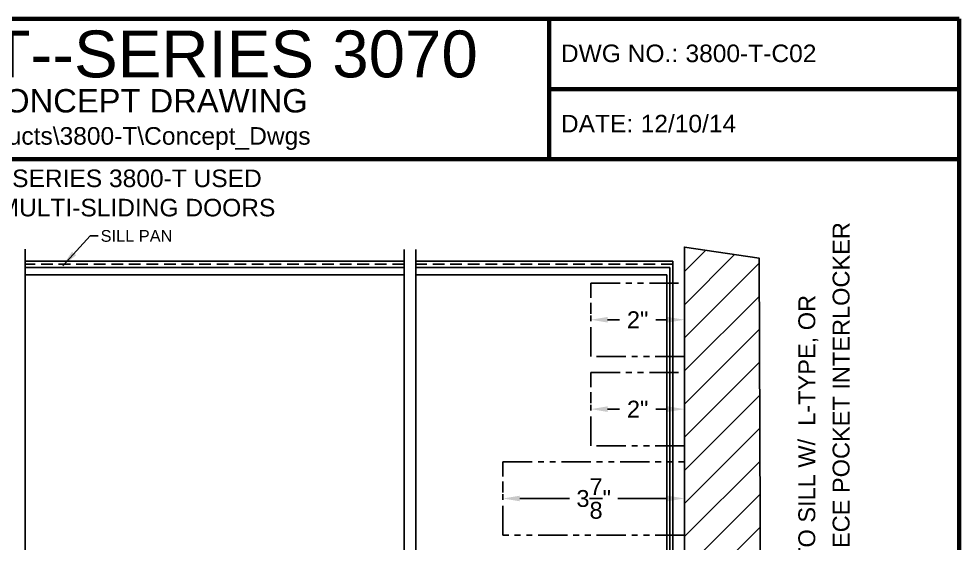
# Model space of a CAD drawing. Extents: x 9.5 to 51.5, y 29.9 to 61.9.
# Drawn here: x 31.4 to 51.48, y 50.66 to 61.85 of the extents above; entities that cross this region are included whole.
import ezdxf
from ezdxf.enums import TextEntityAlignment as Align

# ---------------------------------------------------------------- set-up
doc = ezdxf.new("R2010")
doc.units = 0
doc.header["$MEASUREMENT"] = 0
doc.linetypes.add('HIDDEN', pattern=[0.375, 0.25, -0.125])
doc.linetypes.add('PHANTOM2', pattern=[1.25, 0.625, -0.125, 0.125, -0.125, 0.125, -0.125])
doc.layers.get('0').update_dxf_attribs({"linetype": 'CONTINUOUS'})
doc.layers.get('DEFPOINTS').update_dxf_attribs({"linetype": 'CONTINUOUS'})
for name, color, linetype in [('BREAK', 6, 'CONTINUOUS'), ('FRAME', 1, 'CONTINUOUS'), ('INSTALLER NOTE', 7, 'CONTINUOUS'), ('MISC', 9, 'CONTINUOUS'), ('SILL-PAN', 7, 'CONTINUOUS'), ('TEXT', 7, 'CONTINUOUS'), ('TRACK', 1, 'CONTINUOUS')]:
    doc.layers.add(name, color=color, linetype=linetype)
doc.styles.get("Standard").update_dxf_attribs({"font": 'arial.ttf'})
doc.dimstyles.new('QUARTER', dxfattribs={"dimscale": 2, "dimtxt": 0.18, "dimasz": 0.18, "dimexe": 0.18, "dimexo": 0.0625, "dimgap": 0.09, "dimtad": 0, "dimdec": 4, "dimzin": 0, "dimdsep": 46, "dimlunit": 4, "dimtxsty": 'Standard', "dimcen": 0.09, "dimadec": 0, "dimazin": 0, "dimtfac": 1, "dimtdec": 4, "dimtofl": 0, "dimtmove": 0, "dimatfit": 3, "dimfxl": 0, "dimtolj": 1, "dimtzin": 0, "dimarcsym": 0})

# ---------------------------------------------------------------- blocks, each defined once
blk = doc.blocks.new('*D26')
at = {"color": 0, "lineweight": -2}
for p, q in [((48.467, 49.121), (48.467, 49.481)), ((45.364, 48.761), (48.827, 48.761)), ((45.489, 48.379), (48.827, 48.379)), ((48.467, 48.019), (48.467, 47.659))]:
    blk.add_line(p, q, dxfattribs=at)
at = {"color": 0}
for points in [[(48.407, 49.121), (48.527, 49.121), (48.467, 48.761)], [(48.407, 48.019), (48.527, 48.019), (48.467, 48.379)]]:
    blk.add_solid(points, dxfattribs=at)
at = {"layer": 'DEFPOINTS', "color": 0}
for p in [(45.239, 48.761), (48.467, 48.761), (45.364, 48.379)]:
    blk.add_point(p, dxfattribs=at)
at = {"color": 0, "insert": (48.467, 49.661), "char_height": 0.36, "attachment_point": 4, "rotation": 90}
blk.add_mtext('\\A1;{\\H1.000000x;\\S3/8;}" TO SILL W/  L-TYPE, OR \\P2 PIECE POCKET INTERLOCKER', dxfattribs=at)
blk = doc.blocks.new('*D28')
at = {"color": 0, "lineweight": -2}
for p, q in [((41.739, 51.738), (41.739, 51.973)), ((45.614, 51.738), (45.614, 51.973)), ((42.099, 51.613), (43.159, 51.613)), ((45.254, 51.613), (44.194, 51.613))]:
    blk.add_line(p, q, dxfattribs=at)
at = {"color": 0}
for points in [[(42.099, 51.673), (42.099, 51.553), (41.739, 51.613)], [(45.254, 51.673), (45.254, 51.553), (45.614, 51.613)]]:
    blk.add_solid(points, dxfattribs=at)
at = {"layer": 'DEFPOINTS', "color": 0}
for p in [(41.739, 51.613), (45.614, 51.613), (45.614, 51.613)]:
    blk.add_point(p, dxfattribs=at)
at = {"color": 0, "insert": (43.676, 51.613), "char_height": 0.36, "attachment_point": 5}
blk.add_mtext('\\A1;3{\\H1.000000x;\\S7/8;}"', dxfattribs=at)
blk = doc.blocks.new('*D29')
at = {"color": 0, "lineweight": -2}
for p, q in [((43.614, 53.646), (43.614, 53.881)), ((45.614, 53.646), (45.614, 53.881)), ((43.974, 53.521), (44.224, 53.521)), ((45.254, 53.521), (45.004, 53.521))]:
    blk.add_line(p, q, dxfattribs=at)
at = {"color": 0}
for points in [[(43.974, 53.581), (43.974, 53.461), (43.614, 53.521)], [(45.254, 53.581), (45.254, 53.461), (45.614, 53.521)]]:
    blk.add_solid(points, dxfattribs=at)
at = {"layer": 'DEFPOINTS', "color": 0}
for p in [(43.614, 53.521), (45.614, 53.521), (45.614, 53.521)]:
    blk.add_point(p, dxfattribs=at)
at = {"color": 0, "insert": (44.614, 53.521), "char_height": 0.36, "attachment_point": 5}
blk.add_mtext('\\A1;2"', dxfattribs=at)
blk = doc.blocks.new('*D30')
at = {"color": 0, "lineweight": -2}
for p, q in [((43.614, 55.554), (43.614, 55.789)), ((45.614, 55.554), (45.614, 55.789)), ((43.974, 55.429), (44.224, 55.429)), ((45.254, 55.429), (45.004, 55.429))]:
    blk.add_line(p, q, dxfattribs=at)
at = {"color": 0}
for points in [[(43.974, 55.489), (43.974, 55.369), (43.614, 55.429)], [(45.254, 55.489), (45.254, 55.369), (45.614, 55.429)]]:
    blk.add_solid(points, dxfattribs=at)
at = {"layer": 'DEFPOINTS', "color": 0}
for p in [(43.614, 55.429), (45.614, 55.429), (45.614, 55.429)]:
    blk.add_point(p, dxfattribs=at)
at = {"color": 0, "insert": (44.614, 55.429), "char_height": 0.36, "attachment_point": 5}
blk.add_mtext('\\A1;2"', dxfattribs=at)
blk = doc.blocks.new('CONCEPT LTB')
at = {"lineweight": 60}
for p, q in [((0, 8), (10.5, 8)), ((8.312, 8), (8.312, 7.25)), ((10.5, 8), (10.5, 0.5)), ((8.312, 7.625), (10.5, 7.625)), ((8.312, 7.625), (10.5, 7.625)), ((0, 7.25), (10.5, 7.25))]:
    blk.add_line(p, q, dxfattribs=at)
for s, p in [('DWG NO.:', (8.3745, 7.7687)), ('DATE:', (8.3745, 7.3937))]:
    blk.add_text(s, height=0.09375).set_placement(p)
for tag, height, p in [('PRODUCT', 0.25, (5.4954, 7.8125)), ('TYPE1', 0.125, (5.4954, 7.5625)), ('FILEPATH', 0.0938, (5.4954, 7.375)), ('PRODUCT', 0.25, (9.375, 0.25))]:
    blk.add_attdef(tag, text='', height=height).set_placement(p, align=Align.MIDDLE_CENTER)
for tag, p in [('DWG_NO.', (9.0394, 7.7687)), ('DATE', (8.8002, 7.3937)), ('SCALE', (0.5859, 7.0625))]:
    blk.add_attdef(tag, p, '', height=0.0938)

msp = doc.modelspace()

# ---------------------------------------------------------------- hatches: boundary and pattern name
h = msp.add_hatch()
h.set_pattern_fill('ANSI31', color=256, scale=4, style=0)
h.set_pattern_definition([(45, (4, 7.77185), (-0.3535534, 0.3535534), [])])
h.paths.add_polyline_path([(45.61377, 43.69594), (45.61379, 56.97913), (47.20925, 56.74054), (47.25272, 45.56989), (47.23821, 44.79378), (47.20923, 44.2001), (47.16575, 43.79467)])

# ---------------------------------------------------------------- linework, layer by layer
at = {"layer": 'BREAK'}
for points in [[(31.54175, 56.93815), (31.54175, 49.83847), (31.42752, 49.75421), (31.6314, 49.66275), (31.54175, 49.58847), (31.54175, 46.57314)], [(39.63014, 56.93198), (39.63014, 47.80206), (39.51591, 47.71779), (39.71979, 47.62633), (39.63014, 47.55206), (39.63014, 43.62861)], [(39.88014, 56.93198), (39.88014, 47.80206), (39.76591, 47.71779), (39.96979, 47.62633), (39.88014, 47.55206), (39.88014, 43.62861)]]:
    msp.add_lwpolyline(points, dxfattribs=at)
at = {"layer": 'FRAME', "linetype": 'PHANTOM2'}
for points in [[(45.61378, 54.64735), (43.61378, 54.64735), (43.61378, 56.20985), (45.61378, 56.20985)], [(45.61378, 52.73935), (43.61378, 52.73935), (43.61378, 54.30185), (45.61378, 54.30185)], [(45.61378, 50.83135), (41.73878, 50.83135), (41.73878, 52.39385), (45.61378, 52.39385)]]:
    msp.add_lwpolyline(points, close=True, dxfattribs=at)
at = {"layer": 'MISC'}
msp.add_lwpolyline([(45.61377, 43.69594), (45.61379, 56.97913), (47.20925, 56.74054), (47.25272, 45.56989), (47.23821, 44.79378), (47.20923, 44.2001), (47.16575, 43.79467)], close=True, dxfattribs=at)
at = {"layer": 'SILL-PAN'}
for p, q in [((39.63014, 56.68198), (31.54175, 56.68198)), ((45.36378, 56.68198), (39.88014, 56.68198)), ((45.36378, 56.68198), (45.36378, 48.53638)), ((39.63014, 56.54298), (31.54175, 56.54298)), ((45.30178, 56.54298), (39.88014, 56.54298)), ((45.30178, 48.59838), (45.30178, 56.54298))]:
    msp.add_line(p, q, dxfattribs=at)
at = {"layer": 'SILL-PAN', "linetype": 'HIDDEN'}
for p, q in [((39.63014, 56.61248), (31.54175, 56.61248)), ((45.36378, 56.61248), (39.88014, 56.61248))]:
    msp.add_line(p, q, dxfattribs=at)
at = {"layer": 'TRACK'}
for p, q in [((39.63014, 56.38648), (31.54175, 56.38648)), ((45.23928, 56.38648), (39.88014, 56.38648))]:
    msp.add_line(p, q, dxfattribs=at)
msp.add_lwpolyline([(45.23928, 56.38648), (45.23928, 48.76064)], dxfattribs=at)

# ---------------------------------------------------------------- block references
ref = msp.add_blockref('CONCEPT LTB', (9.47769, 29.85399), dxfattribs=dict(xscale=4, yscale=4, zscale=4))
ref.add_attrib('PRODUCT', 'SERIES 3800-T--SERIES 3070', dxfattribs={"height": 1}).set_placement((31.45936, 61.10399), align=Align.MIDDLE_CENTER)
ref.add_attrib('TYPE1', 'OPEN POCKET CONCEPT DRAWING', dxfattribs={"height": 0.5}).set_placement((31.45936, 60.10399), align=Align.MIDDLE_CENTER)
ref.add_attrib('FILEPATH', 'U:\\Cadfiles_Admin\\_Products\\3800-T\\Concept_Dwgs', dxfattribs={"height": 0.375}).set_placement((31.45936, 59.35399), align=Align.MIDDLE_CENTER)
ref.add_attrib('DWG_NO.', '3800-T-C02', (45.63519, 60.92899), dxfattribs={"height": 0.375})
ref.add_attrib('DATE', '12/10/14', (44.67857, 59.42899), dxfattribs={"height": 0.375})

# ---------------------------------------------------------------- texts
at = {"layer": 'INSTALLER NOTE', "insert": (34.68423, 57.21714), "char_height": 0.25, "width": 6.9402946, "attachment_point": 6}
msp.add_mtext('SILL PAN', dxfattribs=at)
at = {"layer": 'TEXT', "insert": (30.47769, 58.6358), "char_height": 0.375, "width": 14.5920328, "attachment_point": 2}
msp.add_mtext('CONCEPT TO ILLUSTRATE SERIES 3800-T USED\\PAS AN OPEN POCKET FOR MULTI-SLIDING DOORS', dxfattribs=at)

# ---------------------------------------------------------------- dimensions: what is measured, and where the dimension line sits
dim = msp.add_linear_dim(base=(48.46699, 48.76064), p1=(45.36378, 48.37948), p2=(45.23928, 48.76064), angle=90, text='<> TO SILL W/  L-TYPE, OR \\P2 PIECE POCKET INTERLOCKER', dimstyle='QUARTER')
dim.commit()
dim.dimension.update_dxf_attribs({"geometry": '*D26', "text_midpoint": (48.46699, 53.57656)})
for base, p1, p2, picture, middle in [((45.61378, 55.4286), (43.61378, 55.4286), (45.61378, 55.4286), '*D30', (44.61378, 55.4286)), ((45.61378, 53.5206), (43.61378, 53.5206), (45.61378, 53.5206), '*D29', (44.61378, 53.5206)), ((45.61378, 51.6126), (41.73878, 51.6126), (45.61378, 51.6126), '*D28', (43.67628, 51.6126))]:
    dim = msp.add_linear_dim(base=base, p1=p1, p2=p2, dimstyle='QUARTER')
    dim.commit()
    dim.dimension.update_dxf_attribs({"geometry": picture, "text_midpoint": middle})

# ---------------------------------------------------------------- leaders
msp.add_leader([(32.34144, 56.57888), (32.92949, 57.22404), (33.10151, 57.22404)], dimstyle='QUARTER')

doc.saveas('drawing.dxf')
